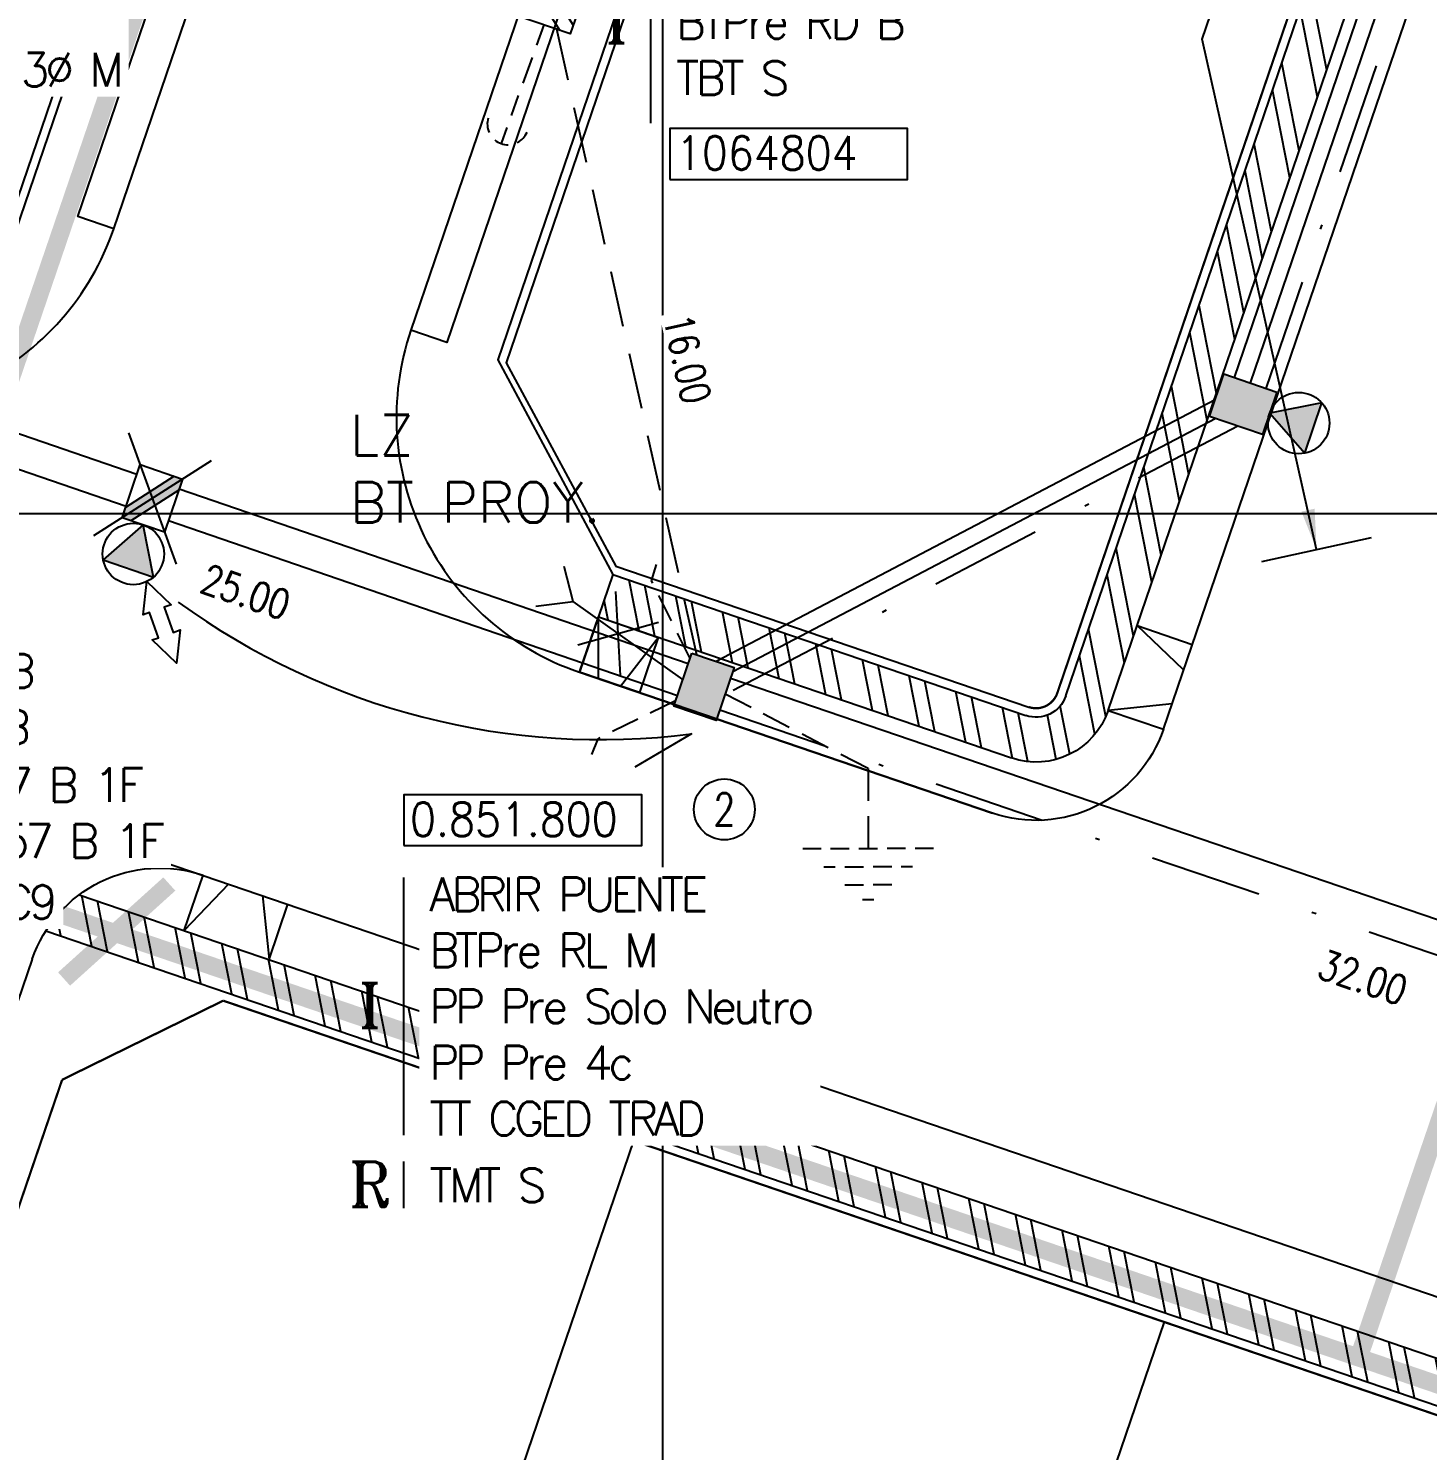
# Model space of a CAD drawing. Extents: x 0 to 336586, y 0 to 6284468.
# Drawn here: x 335385.85 to 335417.05, y 6277679.11 to 6277710.81 of the extents above; entities that cross this region are included whole.
import ezdxf
from ezdxf.enums import TextEntityAlignment as Align

# ---------------------------------------------------------------- set-up
doc = ezdxf.new("R2010")
doc.units = 0
doc.header["$LTSCALE"] = 5
for name, pattern in [('DASHDOTX2', [2, 1, -0.5, 0, -0.5]), ('DASHED', [0.75, 0.5, -0.25]), ('HIDDEN', [0.375, 0.25, -0.125])]:
    doc.linetypes.add(name, pattern=pattern)
for name, color, linetype in [('CALLES-URBANAS', 6, 'Continuous'), ('COTAS', 11, 'Continuous'), ('EQUIPOS', 240, 'Continuous'), ('EQUIPOS_E', 240, 'Continuous'), ('EQUIPOS_T', 240, 'Continuous'), ('ESTRUCTURAS', 42, 'Continuous'), ('ESTRUCTURAS_E', 42, 'Continuous'), ('ESTRUCTURAS_P', 42, 'Continuous'), ('ESTRUCTURAS_R', 42, 'Continuous'), ('GRILLA', 254, 'Continuous'), ('LAP_A_E', 100, 'Continuous'), ('LBT_A_E', 100, 'Continuous'), ('LBT_A_P', 100, 'DASHED'), ('LINEA-EDIFICACION-URBANA', 21, 'Continuous'), ('LMT_A_E', 10, 'DASHDOTX2'), ('Numero', 42, 'Continuous'), ('PLANTA', 6, 'Continuous'), ('POSTES_E', 41, 'Continuous'), ('POSTES_P', 41, 'Continuous'), ('POSTES_R', 41, 'Continuous'), ('Prosan Agua Potable P. Cañeria Existente', 5, '2xCAÑ_EXIS_1'), ('Prosan Agua Potable P. Cañeria Proyectada', 1, 'Continuous'), ('Prosan General Linea Oficial', 6, 'DASHDOTX2'), ('Prosan Pavimentación Dispositivo de Rodados Existente', 8, 'Continuous'), ('Prosan Pavimentación Dispositivo de Rodados Proyectado', 8, 'Continuous'), ('Prosan Pavimentación Vereda Existente', 8, 'Continuous'), ('Prosan Pavimentación Vereda Existente Hatch', 8, 'Continuous'), ('Prosan Pavimentación Vereda Proyectada', 8, 'Continuous'), ('servicios', 6, 'Continuous'), ('TEXTO-AP_R', 50, 'Continuous'), ('TEXTO-AP_T', 50, 'Continuous'), ('TEXTO-BT_P', 151, 'Continuous'), ('TEXTO-BT_R', 151, 'Continuous'), ('TEXTO-MT_R', 1, 'Continuous')]:
    doc.layers.add(name, color=color, linetype=linetype)
doc.styles.add('2mm', font='simplex.shx', dxfattribs={"width": 0.8, "height": 0.65})
doc.styles.add('ROMANS', font='romans.shx', dxfattribs={"height": 1})
doc.styles.add('ROMANT', font='romant.shx', dxfattribs={"height": 2})
doc.styles.get("Standard").update_dxf_attribs({"font": '', "height": 2})
doc.styles.get('Standard').set_extended_font_data('Arial Black', bold=True)
doc.linetypes.add('2xCAÑ_EXIS_1', pattern='A,1,-0.001,["/",Standard,S=0.2,R=0,X=-0.2,Y=-0.1],0', length=1.001)
doc.dimstyles.new('GRILLA X 500', dxfattribs={"dimtxt": 0.5, "dimasz": 1.8, "dimexe": 1.25, "dimexo": 0.625, "dimtad": 0, "dimdec": 0, "dimtxsty": 'ROMANS', "dimblk": 'NONE', "dimcen": 2.5, "dimse1": 1, "dimse2": 1, "dimsd1": 1, "dimsd2": 1, "dimclrd": 256, "dimclrt": 256, "dimadec": 0, "dimazin": 0, "dimtfac": 1, "dimtdec": 0, "dimtmove": 0, "dimatfit": 3, "dimldrblk": 'NONE', "dimfxlon": 1, "dimtfill": 1, "dimlwd": -1, "dimarcsym": 2})
doc.dimstyles.new('VANO 500', dxfattribs={"dimtxt": 0.65, "dimasz": 1.8, "dimexe": 0, "dimexo": 8, "dimgap": 1.2, "dimtad": 0, "dimdec": 0, "dimzin": 0, "dimdsep": 46, "dimtxsty": '2mm', "dimblk": 'NONE', "dimcen": 0, "dimse1": 1, "dimse2": 1, "dimsd1": 1, "dimsd2": 1, "dimclrd": 7, "dimclrt": 2, "dimadec": 0, "dimazin": 0, "dimtfac": 1, "dimtdec": 0, "dimtofl": 0, "dimtmove": 0, "dimatfit": 3, "dimldrblk": 'NONE', "dimfxl": 1, "dimtfill": 1, "dimtolj": 1, "dimtzin": 0, "dimlwd": 25, "dimarcsym": 0})
pattern_1 = [(101.1514259, (398815.0219, 6884201.1882), (-0.9345162955, -0.1842160236), []), (101.1514259, (398815.272, 6884201.5611), (-0.9345162955, -0.1842160236), [])]

# ---------------------------------------------------------------- blocks, each defined once
blk = doc.blocks.new('agua potable')
at = {"layer": 'Prosan Agua Potable P. Cañeria Proyectada', "color": 4, "const_width": 0.4}
blk.add_lwpolyline([(335889.656, 6282423.483), (335874.972, 6282380.47)], dxfattribs=at)
blk = doc.blocks.new('sa')
at = {"layer": 'Prosan Agua Potable P. Cañeria Existente', "const_width": 0.4}
for points in [[(21.471, -328.589), (11.213, -358.639)], [(43.369, -369.616), (-23.238, -346.879)], [(-15.31, -348.08), (-17.657, -350.198)]]:
    blk.add_lwpolyline(points, dxfattribs=at)
blk = doc.blocks.new('A$C5C7937C3')
at = {"layer": 'Prosan Pavimentación Dispositivo de Rodados Proyectado'}
for p, q in [((-0.63, 6.9, -1.98), (-3, 0, -1.98)), ((2.13, 6.9, -1.98), (4.5, 0, -1.98))]:
    blk.add_line(p, q, dxfattribs=at)
at = {"layer": 'Prosan Pavimentación Dispositivo de Rodados Proyectado', "elevation": -1.98}
blk.add_lwpolyline([(4.5, 6.9), (-3, 6.9), (-3, 0), (4.5, 0)], close=True, dxfattribs=at)
blk = doc.blocks.new('PLANTA')
at = {"layer": 'Prosan Pavimentación Dispositivo de Rodados Existente'}
h = blk.add_hatch(dxfattribs=at)
h.set_pattern_fill('ANSI32', color=256, scale=0.1, angle=56.1514, style=0)
h.set_pattern_definition(pattern_1)
edge = h.paths.add_edge_path()
edge.add_arc((335922.849, 6282351.604), 3, 354.6448, 375.6695)
edge.add_line((335925.738, 6282352.415), (335876.58, 6282369.196))
edge.add_ellipse((335878.37, 6282366.789), major_axis=(-3, 0), ratio=1, start_angle=306.6333, end_angle=327.658)
edge.add_line((335875.835, 6282368.394), (335925.836, 6282351.324))
at = {"layer": 'Prosan Pavimentación Vereda Existente Hatch'}
h = blk.add_hatch(dxfattribs=at)
h.set_pattern_fill('ANSI32', color=256, scale=0.1, angle=56.1514, style=0)
h.set_pattern_definition(pattern_1)
h.paths.add_polyline_path([(335888.478, 6282376.335), (335888.155, 6282375.388), (335897.366, 6282372.244), (335897.406, 6282372.231), (335897.446, 6282372.219), (335897.486, 6282372.208), (335897.527, 6282372.198), (335897.568, 6282372.189), (335897.608, 6282372.181), (335897.65, 6282372.174), (335897.691, 6282372.168), (335897.732, 6282372.163), (335897.774, 6282372.159), (335897.815, 6282372.156), (335897.857, 6282372.154), (335897.899, 6282372.153), (335897.941, 6282372.153), (335897.982, 6282372.154), (335898.024, 6282372.156), (335898.066, 6282372.159), (335898.107, 6282372.164), (335898.148, 6282372.169), (335898.19, 6282372.175), (335898.231, 6282372.182), (335898.272, 6282372.19), (335898.312, 6282372.2), (335898.353, 6282372.21), (335898.393, 6282372.221), (335898.433, 6282372.233), (335898.473, 6282372.247), (335898.512, 6282372.261), (335898.551, 6282372.276), (335898.589, 6282372.292), (335898.627, 6282372.309), (335898.665, 6282372.327), (335898.702, 6282372.346), (335898.739, 6282372.365), (335898.775, 6282372.386), (335898.811, 6282372.408), (335898.846, 6282372.43), (335898.881, 6282372.453), (335898.915, 6282372.477), (335898.948, 6282372.502), (335898.981, 6282372.528), (335899.013, 6282372.555), (335899.045, 6282372.582), (335899.076, 6282372.61), (335899.106, 6282372.639), (335899.135, 6282372.668), (335899.164, 6282372.699), (335899.192, 6282372.73), (335899.219, 6282372.761), (335899.245, 6282372.794), (335899.271, 6282372.827), (335899.296, 6282372.86), (335899.32, 6282372.894), (335899.343, 6282372.929), (335899.365, 6282372.964), (335899.386, 6282373), (335899.407, 6282373.037), (335899.427, 6282373.073), (335899.445, 6282373.111), (335899.463, 6282373.149), (335899.48, 6282373.187), (335899.496, 6282373.225), (335899.511, 6282373.264), (335899.525, 6282373.304), (335963.977, 6282562.106), (335963.99, 6282562.145), (335964.002, 6282562.185), (335964.013, 6282562.225), (335964.023, 6282562.266), (335964.032, 6282562.307), (335964.04, 6282562.348), (335964.047, 6282562.389), (335964.053, 6282562.43), (335964.058, 6282562.471), (335964.062, 6282562.513), (335964.065, 6282562.555), (335964.067, 6282562.596), (335964.068, 6282562.638), (335964.068, 6282562.68), (335964.066, 6282562.721), (335964.064, 6282562.763), (335964.061, 6282562.805), (335964.057, 6282562.846), (335964.052, 6282562.888), (335964.046, 6282562.929), (335964.038, 6282562.97), (335964.03, 6282563.011), (335964.021, 6282563.051), (335964.011, 6282563.092), (335963.999, 6282563.132), (335963.987, 6282563.172), (335963.974, 6282563.212), (335963.96, 6282563.251), (335963.945, 6282563.29), (335963.929, 6282563.328), (335963.912, 6282563.366), (335963.894, 6282563.404), (335963.875, 6282563.441), (335963.855, 6282563.478), (335963.835, 6282563.514), (335963.813, 6282563.55), (335963.791, 6282563.585), (335963.767, 6282563.62), (335963.743, 6282563.654), (335963.718, 6282563.687), (335963.693, 6282563.72), (335963.666, 6282563.752), (335963.639, 6282563.784), (335963.611, 6282563.815), (335963.582, 6282563.845), (335963.552, 6282563.874), (335963.522, 6282563.903), (335963.491, 6282563.931), (335963.459, 6282563.958), (335963.427, 6282563.985), (335963.394, 6282564.01), (335963.36, 6282564.035), (335963.326, 6282564.059), (335963.291, 6282564.082), (335963.256, 6282564.104), (335963.22, 6282564.126), (335963.184, 6282564.146), (335963.147, 6282564.166), (335963.11, 6282564.184), (335963.072, 6282564.202), (335963.034, 6282564.219), (335962.995, 6282564.235), (335962.956, 6282564.25), (335962.917, 6282564.264), (335953.684, 6282567.415), (335953.361, 6282566.469), (335962.594, 6282563.317), (335962.61, 6282563.311), (335962.626, 6282563.305), (335962.642, 6282563.299), (335962.658, 6282563.292), (335962.673, 6282563.285), (335962.689, 6282563.277), (335962.704, 6282563.269), (335962.719, 6282563.26), (335962.734, 6282563.252), (335962.748, 6282563.242), (335962.762, 6282563.233), (335962.777, 6282563.223), (335962.79, 6282563.213), (335962.804, 6282563.202), (335962.817, 6282563.191), (335962.83, 6282563.18), (335962.843, 6282563.169), (335962.855, 6282563.157), (335962.868, 6282563.145), (335962.88, 6282563.132), (335962.891, 6282563.12), (335962.902, 6282563.107), (335962.913, 6282563.093), (335962.924, 6282563.08), (335962.934, 6282563.066), (335962.944, 6282563.052), (335962.954, 6282563.038), (335962.963, 6282563.023), (335962.972, 6282563.009), (335962.98, 6282562.994), (335962.988, 6282562.979), (335962.996, 6282562.963), (335963.004, 6282562.948), (335963.011, 6282562.932), (335963.017, 6282562.916), (335963.023, 6282562.9), (335963.029, 6282562.884), (335963.035, 6282562.868), (335963.04, 6282562.851), (335963.044, 6282562.835), (335963.048, 6282562.818), (335963.052, 6282562.801), (335963.056, 6282562.785), (335963.059, 6282562.768), (335963.061, 6282562.751), (335963.063, 6282562.734), (335963.065, 6282562.716), (335963.066, 6282562.699), (335963.067, 6282562.682), (335963.068, 6282562.665), (335963.068, 6282562.648), (335963.067, 6282562.631), (335963.067, 6282562.613), (335963.065, 6282562.596), (335963.064, 6282562.579), (335963.062, 6282562.562), (335963.059, 6282562.545), (335963.056, 6282562.528), (335963.053, 6282562.511), (335963.049, 6282562.495), (335963.045, 6282562.478), (335963.041, 6282562.461), (335963.036, 6282562.445), (335963.03, 6282562.429), (335898.578, 6282373.627), (335898.572, 6282373.61), (335898.566, 6282373.594), (335898.56, 6282373.579), (335898.553, 6282373.563), (335898.545, 6282373.547), (335898.538, 6282373.532), (335898.53, 6282373.517), (335898.521, 6282373.502), (335898.513, 6282373.487), (335898.503, 6282373.472), (335898.494, 6282373.458), (335898.484, 6282373.444), (335898.474, 6282373.43), (335898.463, 6282373.417), (335898.452, 6282373.403), (335898.441, 6282373.39), (335898.43, 6282373.378), (335898.418, 6282373.365), (335898.406, 6282373.353), (335898.393, 6282373.341), (335898.381, 6282373.329), (335898.368, 6282373.318), (335898.354, 6282373.307), (335898.341, 6282373.297), (335898.327, 6282373.286), (335898.313, 6282373.277), (335898.299, 6282373.267), (335898.284, 6282373.258), (335898.27, 6282373.249), (335898.255, 6282373.24), (335898.24, 6282373.232), (335898.224, 6282373.224), (335898.209, 6282373.217), (335898.193, 6282373.21), (335898.177, 6282373.203), (335898.161, 6282373.197), (335898.145, 6282373.191), (335898.129, 6282373.186), (335898.112, 6282373.181), (335898.096, 6282373.176), (335898.079, 6282373.172), (335898.062, 6282373.168), (335898.045, 6282373.165), (335898.029, 6282373.162), (335898.012, 6282373.159), (335897.995, 6282373.157), (335897.977, 6282373.156), (335897.96, 6282373.154), (335897.943, 6282373.153), (335897.926, 6282373.153), (335897.909, 6282373.153), (335897.892, 6282373.153), (335897.874, 6282373.154), (335897.857, 6282373.155), (335897.84, 6282373.157), (335897.823, 6282373.159), (335897.806, 6282373.161), (335897.789, 6282373.164), (335897.772, 6282373.168), (335897.756, 6282373.171), (335897.739, 6282373.175), (335897.722, 6282373.18), (335897.706, 6282373.185), (335897.69, 6282373.19)])
at = {"layer": 'CALLES-URBANAS', "flags": 128}
for points in [[(335962.529, 6282563.128), (335953.297, 6282566.28), (335948.617, 6282564.179), (335886.103, 6282381.055), (335888.543, 6282376.524), (335897.754, 6282373.38)], [(335946.488, 6282564.906), (335883.974, 6282381.782)], [(335900.755, 6282372.884), (335932.496, 6282465.865)], [(335797.516, 6282397.56), (336109.82, 6282290.948)], [(335875.531, 6282367.758), (335843.87, 6282275.013)]]:
    blk.add_lwpolyline(points, dxfattribs=at)
for points in [[(335869.733, 6282380.304, 0.414214), (335877.349, 6282384.044), (335888.414, 6282416.457), (335885.114, 6282419.169), (335804.056, 6282446.84), (335799.786, 6282446.712), (335788.721, 6282414.299, 0.414214), (335792.461, 6282406.682), (335796.938, 6282405.154)], [(335883.974, 6282381.782, 0.414214), (335887.714, 6282374.165)]]:
    blk.add_lwpolyline(points, format="xyb", dxfattribs=at)
blk.add_lwpolyline([(335887.714, 6282374.165), (335896.946, 6282371.014)], close=True, dxfattribs=at)
at = {"layer": 'CALLES-URBANAS', "extrusion": (0, 0, -1), "flags": 128}
for points in [[(-335900.755, 6282372.884, 0.414214), (-335896.946, 6282371.014)], [(-335875.531, 6282367.758, 0.414214), (-335879.339, 6282369.628)]]:
    blk.add_lwpolyline(points, format="xyb", dxfattribs=at)
at = {"layer": 'LINEA-EDIFICACION-URBANA', "ltscale": 0.2}
blk.add_lwpolyline([(335871.413, 6282382.372), (335792.397, 6282409.346), (335790.634, 6282412.936), (335800.76, 6282442.599), (335804.35, 6282444.362), (335883.366, 6282417.388), (335885.129, 6282413.797), (335875.003, 6282384.135)], close=True, dxfattribs=at)
at = {"layer": 'LINEA-EDIFICACION-URBANA'}
for points in [[(335888.941, 6282363.708), (335882.48, 6282344.781)], [(335900.771, 6282359.67), (335868.464, 6282265.032)]]:
    blk.add_lwpolyline(points, dxfattribs=at)
at = {"layer": 'Prosan General Linea Oficial', "ltscale": 0.2, "const_width": 0.05}
for points in [[(335898.389, 6282373.691), (335930.13, 6282466.673)], [(335879.789, 6282366.833), (335876.198, 6282365.07)], [(335879.789, 6282366.833), (335921.754, 6282352.507)], [(335876.198, 6282365.07), (335844.805, 6282273.109)]]:
    blk.add_lwpolyline(points, dxfattribs=at)
at = {"layer": 'Prosan General Linea Oficial', "ltscale": 0.2, "extrusion": (0, 0, -1), "const_width": 0.05}
blk.add_lwpolyline([(-335898.389, 6282373.691, 0.414214), (-335897.754, 6282373.38)], format="xyb", dxfattribs=at)
at = {"layer": 'Prosan Pavimentación Dispositivo de Rodados Existente'}
for points in [[(335900.171, 6282375.196), (335901.401, 6282374.776)], [(335901.207, 6282374.209), (335900.171, 6282375.196)], [(335900.949, 6282373.451), (335899.525, 6282373.304)], [(335899.525, 6282373.304), (335900.755, 6282372.884)], [(335878.919, 6282368.397), (335879.339, 6282369.628)], [(335879.907, 6282369.434), (335878.919, 6282368.397)], [(335880.664, 6282369.175), (335880.812, 6282367.751)], [(335880.812, 6282367.751), (335881.232, 6282368.982)]]:
    blk.add_lwpolyline(points, dxfattribs=at)
at = {"layer": 'Prosan Pavimentación Vereda Existente'}
for points in [[(335898.578, 6282373.627), (335930.32, 6282466.608)], [(335899.525, 6282373.304), (335931.266, 6282466.285)], [(335888.478, 6282376.335), (335897.69, 6282373.19)], [(335888.155, 6282375.388), (335897.366, 6282372.244)], [(335876.58, 6282369.196), (335925.738, 6282352.415)], [(335875.835, 6282368.394), (335925.836, 6282351.324)]]:
    blk.add_lwpolyline(points, dxfattribs=at)
at = {"layer": 'Prosan Pavimentación Vereda Existente', "extrusion": (0, 0, -1)}
for radius in [0.7, 1.7]:
    blk.add_arc((-335897.916, 6282373.853), radius, 198.8486, 288.8486, dxfattribs=at)
at = {"layer": 'Prosan Pavimentación Vereda Proyectada'}
for points in [[(335954.104, 6282568.646), (335953.361, 6282566.469), (335948.428, 6282564.244), (335885.914, 6282381.12), (335888.478, 6282376.335), (335887.735, 6282374.158)], [(335946.488, 6282564.906), (335947.292, 6282564.631), (335884.778, 6282381.508), (335883.974, 6282381.782)], [(335869.733, 6282380.304), (335870.476, 6282382.48), (335871.426, 6282382.156), (335875.166, 6282383.992), (335886.723, 6282417.847)], [(335877.349, 6282384.044), (335876.545, 6282384.318), (335887.713, 6282417.033)]]:
    blk.add_lwpolyline(points, dxfattribs=at)
at = {"layer": 'Prosan Pavimentación Dispositivo de Rodados Proyectado', "xscale": -0.1883192629078695, "yscale": 0.1883192629078695, "zscale": 0.1883192629078695, "rotation": 161.1514259080774}
blk.add_blockref('A$C5C7937C3', (335888.69, 6282375.206, 0.373), dxfattribs=at)
blk = doc.blocks.new('PC-11-5_E')
at = {"layer": 'POSTES_E'}
blk.add_lwpolyline([(-1, 1.25), (1, 1.25), (1, -1.25), (-1, -1.25)], close=True, dxfattribs=at)
blk.add_solid([(-1, 1.25), (1, 1.25), (-1, -1.25), (1, -1.25)], dxfattribs=at)
blk = doc.blocks.new('LUM-150W_E')
at = {"layer": 'EQUIPOS_E', "linetype": 'Continuous'}
blk.add_hatch(color=50, dxfattribs=at).paths.add_polyline_path([(-1.184, 2.053), (0, 0.001), (1.184, 2.053)])
at = {"layer": 'EQUIPOS_E', "color": 50, "linetype": 'Continuous', "flags": 128}
blk.add_lwpolyline([(-1.184, 2.053), (0, 0.001), (1.184, 2.053)], close=True, dxfattribs=at)
at = {"layer": 'EQUIPOS_E', "color": 50, "linetype": 'Continuous'}
blk.add_circle((0, 1.369), 1.369, dxfattribs=at)
blk = doc.blocks.new('PC-9_P')
at = {"layer": 'POSTES_E'}
for p, q in [((0.608, 1.25), (-1, -0.761)), ((1, 0.728), (-0.583, -1.25))]:
    blk.add_line(p, q, dxfattribs=at)
blk.add_lwpolyline([(-1, 1.25), (1, 1.25), (1, -1.25), (-1, -1.25)], close=True, dxfattribs=at)
blk = doc.blocks.new('PC-9_R')
at = {"layer": 'POSTES_E', "ltscale": 3}
blk.add_hatch(color=256, dxfattribs=at).paths.add_polyline_path([(-1, -0.76), (-1, -1.249), (-0.583, -1.249), (1, 0.729), (1, 1.251), (0.608, 1.251)])
at = {"layer": 'POSTES_E', "color": 2}
for p, q in [((-1.946, 2.434), (1.948, -2.433)), ((1.948, 2.434), (-1.946, -2.433))]:
    blk.add_line(p, q, dxfattribs=at)
at = {"layer": 'POSTES_E'}
for p, q in [((0.608, 1.251), (-1, -0.76)), ((1, 0.729), (-0.583, -1.249))]:
    blk.add_line(p, q, dxfattribs=at)
blk.add_lwpolyline([(-1, 1.251), (1, 1.251), (1, -1.249), (-1, -1.249)], close=True, dxfattribs=at)
blk = doc.blocks.new('LUM-150W_T')
at = {"layer": 'EQUIPOS_E', "linetype": 'Continuous'}
blk.add_hatch(color=50, dxfattribs=at).paths.add_polyline_path([(1.184, -2.051), (0, 0), (-1.184, -2.051)])
at = {"layer": 'EQUIPOS_E', "color": 50, "linetype": 'Continuous', "flags": 128}
blk.add_lwpolyline([(1.184, -2.051), (0, 0), (-1.184, -2.051)], close=True, dxfattribs=at)
at = {"layer": 'EQUIPOS_E', "color": 6}
blk.add_lwpolyline([(0.975, -2.336), (2.323, -2.963), (2.065, -3.17), (2.812, -4.103), (3.07, -3.897), (3.387, -5.35), (2.038, -4.722), (2.266, -4.54), (1.519, -3.606), (1.291, -3.789), (0.975, -2.336)], dxfattribs=at)
at = {"layer": 'EQUIPOS_E', "color": 50, "linetype": 'Continuous'}
blk.add_circle((0, -1.368), 1.369, dxfattribs=at)
blk = doc.blocks.new('*D166')
at = {"layer": 'Defpoints', "color": 0, "linetype": 'HIDDEN', "ltscale": 0.25, "transparency": 16777216}
for p in [(335376.949, 6277704.368), (335400.917, 6277696.134), (335400.487, 6277694.883)]:
    blk.add_point(p, dxfattribs=at)
at = {"layer": 'COTAS', "color": 2, "linetype": 'HIDDEN', "ltscale": 0.25, "transparency": 16777216, "insert": (335390.696, 6277698.247), "char_height": 0.65, "attachment_point": 5, "rotation": 341.0398, "style": '2mm', "bg_fill": 3, "box_fill_scale": 1.1, "bg_fill_color": 256, "bg_fill_true_color": 13158600, "bg_fill_transparency": 0}
blk.add_mtext('\\A1;25.00', dxfattribs=at)
blk = doc.blocks.new('_None')
blk = doc.blocks.new('*D167')
at = {"layer": 'Defpoints', "color": 0, "linetype": 'HIDDEN', "ltscale": 0.25, "transparency": 16777216}
for p in [(335398.709, 6277711.635), (335397.506, 6277711.366), (335400.917, 6277696.134)]:
    blk.add_point(p, dxfattribs=at)
at = {"layer": 'COTAS', "color": 2, "linetype": 'HIDDEN', "ltscale": 0.25, "transparency": 16777216, "insert": (335400.544, 6277703.444), "char_height": 0.65, "attachment_point": 5, "rotation": 282.6243, "style": '2mm', "bg_fill": 3, "box_fill_scale": 1.1, "bg_fill_color": 256, "bg_fill_true_color": 13158600, "bg_fill_transparency": 0}
blk.add_mtext('\\A1;16.00', dxfattribs=at)
blk = doc.blocks.new('*U127')
at = {"layer": 'ESTRUCTURAS_E', "ltscale": 3}
for p, q in [((0, 0), (1.278, -0.003)), ((2.061, -0.005), (3.686, -0.008)), ((4.47, -0.01), (5.725, -0.013)), ((6.477, -0.014), (7.5, -0.017))]:
    blk.add_line(p, q, dxfattribs=at)
for centre, radius, start, end in [((6.271, -0.02), 1.229, 46.25957, 86.67112), ((6.27, -0.02), 1.23, 339.95922, 20.34765), ((6.271, -0.02), 1.229, 273.07476, 313.48632)]:
    blk.add_arc(centre, radius, start, end, dxfattribs=at)
blk = doc.blocks.new('n-emp-1')
blk.add_circle((0, 0), 1.698)
at = {"style": 'ROMANS', "width": 0.8}
blk.add_attdef('N', text='', height=1.8, dxfattribs=at).set_placement((0, 0), align=Align.MIDDLE)
blk = doc.blocks.new('*D407')
at = {"layer": 'Defpoints', "color": 0, "linetype": 'HIDDEN', "ltscale": 0.25, "transparency": 16777216}
for p in [(335400.917, 6277696.134), (335431.195, 6277685.798), (335430.747, 6277684.484)]:
    blk.add_point(p, dxfattribs=at)
at = {"layer": 'COTAS', "color": 2, "linetype": 'HIDDEN', "ltscale": 0.25, "transparency": 16777216, "insert": (335415.608, 6277689.652), "char_height": 0.65, "attachment_point": 5, "rotation": 341.1514, "style": '2mm', "bg_fill": 3, "box_fill_scale": 1.1, "bg_fill_color": 256, "bg_fill_true_color": 13158600, "bg_fill_transparency": 0}
blk.add_mtext('\\A1;32.00', dxfattribs=at)
blk = doc.blocks.new('TMT-S_R')
at = {"layer": 'ESTRUCTURAS_E', "ltscale": 5}
blk.add_line((0, 0), (8.01, 0), dxfattribs=at)
blk.add_lwpolyline([(9.649, 1.522), (8.01, 0), (9.649, -1.371)], dxfattribs=at)
at = {"layer": 'POSTES_E', "color": 2}
for p, q in [((6.274, 1.947), (3.159, -1.947)), ((3.159, 1.947), (6.274, -1.947))]:
    blk.add_line(p, q, dxfattribs=at)
blk = doc.blocks.new('LZ-P')
at = {"layer": 'ESTRUCTURAS', "linetype": 'DASHED', "ltscale": 0.5}
for points in [[(-1, 0), (-3.72, 2.741), (-4.48, 2.774)], [(1, 0), (3.72, 2.741), (4.48, 2.774)]]:
    blk.add_lwpolyline(points, dxfattribs=at)
blk = doc.blocks.new('TT-S_P')
at = {"layer": 'ESTRUCTURAS_E', "ltscale": 3}
for p, q in [((1.657, -0.864), (0, 0)), ((4.069, -2.122), (2.412, -1.258)), ((6.571, -3.426), (4.913, -2.562)), ((9.106, -4.748), (7.369, -3.842)), ((9.106, -4.748), (9.106, -6.8)), ((9.106, -7.785), (9.106, -9.838)), ((4.937, -9.838), (6.116, -9.838)), ((6.714, -9.838), (7.892, -9.838)), ((8.517, -9.838), (9.695, -9.838)), ((11.498, -9.838), (10.32, -9.838)), ((13.275, -9.838), (12.096, -9.838)), ((6.288, -11.006), (7.004, -11.006)), ((7.628, -11.006), (8.807, -11.006)), ((10.61, -11.006), (9.431, -11.006)), ((11.924, -11.006), (11.207, -11.006)), ((7.628, -12.145), (8.807, -12.145)), ((10.61, -12.145), (9.431, -12.145)), ((9.468, -13.102), (8.744, -13.102))]:
    blk.add_line(p, q, dxfattribs=at)
blk = doc.blocks.new('*U417')
at = {"layer": 'GRILLA', "lineweight": -3}
for points in [[(400, 50), (400, 150)], [(350, 100), (450, 100)]]:
    blk.add_lwpolyline(points, dxfattribs=at)
blk = doc.blocks.new('COTA-500')
at = {"layer": 'COTAS', "color": 11}
blk.add_line((0.007, 1.25), (-0.007, -1.25), dxfattribs=at)
blk.add_solid([(0.899, -0.155), (0.901, 0.145), (0, 0)], dxfattribs=at)
blk = doc.blocks.new('*D440')
at = {"layer": 'Defpoints', "color": 0, "ltscale": 0.5, "transparency": 16777216}
for p in [(335402.35, 6277986.733), (335398.598, 6277900), (0, 0)]:
    blk.add_point(p, dxfattribs=at)
at = {"layer": 'GRILLA', "ltscale": 0.5, "transparency": 16777216, "insert": (335402.35, 6277991.144), "char_height": 1, "attachment_point": 5, "rotation": 90, "style": 'ROMANS', "bg_fill": 3, "box_fill_scale": 1.1, "bg_fill_color": 256, "bg_fill_true_color": 13158600, "bg_fill_transparency": 0}
blk.add_mtext('X-335399', dxfattribs=at)

msp = doc.modelspace()

# ---------------------------------------------------------------- linework, layer by layer
at = {"layer": 'COTAS', "ltscale": 0.5}
msp.add_lwpolyline([(335414.579, 6277699.194), (335412.03, 6277710.572), (335420.462, 6277735.22), (335430.221, 6277763.809), (335439.978, 6277792.389), (335449.42, 6277820.039), (335459.044, 6277848.474), (335467.587, 6277873.716), (335474.273, 6277880.258)], dxfattribs=at)
at = {"layer": 'LAP_A_E', "ltscale": 0.5}
for points in [[(335412.748, 6277703.031), (335425.027, 6277738.992)], [(335377.543, 6277704.561), (335388.271, 6277700.875)], [(335412.313, 6277702.53), (335401.191, 6277696.701)], [(335389.216, 6277700.55), (335400.565, 6277696.651)]]:
    msp.add_lwpolyline(points, dxfattribs=at)
at = {"layer": 'LBT_A_E', "ltscale": 0.5}
for points in [[(335413.102, 6277702.91), (335425.382, 6277738.871)], [(335377.301, 6277703.851), (335388.028, 6277700.165)], [(335412.331, 6277702.116), (335401.561, 6277696.471)], [(335388.974, 6277699.84), (335400.323, 6277695.942)], [(335401.511, 6277696.327), (335430.843, 6277686.314)]]:
    msp.add_lwpolyline(points, dxfattribs=at)
at = {"layer": 'LBT_A_P', "ltscale": 0.5}
msp.add_lwpolyline([(335400.757, 6277696.849), (335397.634, 6277710.794)], dxfattribs=at)
at = {"layer": 'LMT_A_E', "ltscale": 0.5}
for points in [[(335413.457, 6277702.788), (335425.737, 6277738.75)], [(335412.82, 6277701.949), (335401.091, 6277695.802)], [(335401.269, 6277695.618), (335430.601, 6277685.604)]]:
    msp.add_lwpolyline(points, dxfattribs=at)
at = {"layer": 'Numero'}
msp.add_lwpolyline([(335394.223, 6277692.593), (335399.528, 6277692.593), (335399.528, 6277693.726), (335394.223, 6277693.726)], close=True, dxfattribs=at)
at = {"layer": 'TEXTO-BT_P', "ltscale": 0.5}
msp.add_lwpolyline([(335394.219, 6277691.885), (335394.219, 6277686.135)], dxfattribs=at)
at = {"layer": 'TEXTO-MT_R', "ltscale": 0.5}
msp.add_lwpolyline([(335394.219, 6277685.551), (335394.219, 6277684.511)], dxfattribs=at)

# ---------------------------------------------------------------- block references
at = {"layer": 'COTAS', "rotation": 102.6242724872578}
msp.add_blockref('COTA-500', (335414.579, 6277699.194), dxfattribs=at)
at = {"layer": 'EQUIPOS_E', "ltscale": 5, "xscale": 0.4999999999999998, "yscale": 0.4999999999999998, "zscale": 0.4999999999999998, "rotation": 251.1514259150348}
msp.add_blockref('LUM-150W_E', (335413.532, 6277702.235), dxfattribs=at)
at = {"layer": 'EQUIPOS_T', "ltscale": 5, "xscale": 0.5, "yscale": 0.5, "zscale": 0.5, "rotation": 341.1538251118426}
msp.add_blockref('LUM-150W_T', (335388.412, 6277699.743), dxfattribs=at)
at = {"layer": 'ESTRUCTURAS', "xscale": 0.4000000000014552, "yscale": 0.4000000000014552, "zscale": 0.4000000000014552}
msp.add_blockref('n-emp-1', (335401.371, 6277693.4), dxfattribs=at).add_auto_attribs({'N': '2'})
at = {"layer": 'GRILLA', "lineweight": -3}
msp.add_blockref('*U417', (335000, 6277600), dxfattribs=at)
at = {"layer": 'PLANTA'}
msp.add_blockref('PLANTA', (-489.594, -4677.697), dxfattribs=at)
at = {"layer": 'POSTES_E', "ltscale": 5, "xscale": 0.5, "yscale": 0.5, "zscale": 0.5}
for p, rotation in [((335412.941, 6277702.436), 251.1514259150348), ((335400.917, 6277696.134), 341.1514259076076)]:
    msp.add_blockref('PC-11-5_E', p, dxfattribs=dict(at, rotation=rotation))
at = {"layer": 'POSTES_P', "ltscale": 5, "xscale": 0.5, "yscale": 0.5, "zscale": 0.5, "rotation": 71.15142590943871}
msp.add_blockref('PC-9_P', (335397.506, 6277711.366), dxfattribs=at)
at = {"layer": 'POSTES_R', "ltscale": 5, "xscale": 0.4999999999999999, "yscale": 0.4999999999999999, "zscale": 0.4999999999999999, "rotation": 341.1538251619949}
msp.add_blockref('PC-9_R', (335388.614, 6277700.334), dxfattribs=at)
at = {"layer": 'servicios'}
for name, p in [('sa', (335404.304, 6278039.817)), ('agua potable', (-489.594, -4677.697))]:
    msp.add_blockref(name, p, dxfattribs=at)

# ---------------------------------------------------------------- texts
at = {"layer": 'Numero', "style": 'ROMANS', "width": 0.9}
msp.add_text('0.851.800', height=0.75, dxfattribs=at).set_placement((335394.363, 6277692.807))
at = {"layer": 'TEXTO-BT_P', "ltscale": 0.5, "style": 'ROMANT'}
msp.add_text('I', height=1, dxfattribs=at).set_placement((335393.464, 6277689.03), align=Align.MIDDLE_CENTER)
at = {"layer": 'TEXTO-MT_R', "ltscale": 0.5, "style": 'ROMANT'}
msp.add_text('R', height=1, dxfattribs=at).set_placement((335393.464, 6277685.043), align=Align.MIDDLE_CENTER)

# ---------------------------------------------------------------- next in the draw order: texts
at = {"layer": 'TEXTO-BT_P', "ltscale": 0.5, "insert": (335378.002, 6277710.519), "char_height": 0.75, "attachment_point": 4, "style": 'ROMANS', "bg_fill": 3, "box_fill_scale": 1.3, "bg_fill_color": 256, "bg_fill_transparency": 0}
msp.add_mtext('{\\T0.8;BTPre P M\\PBTPre CAntihurto 3Ø M}', dxfattribs=at)
at = {"layer": 'TEXTO-MT_R', "ltscale": 0.5, "insert": (335394.793, 6277685.02), "char_height": 0.75, "attachment_point": 4, "style": 'ROMANS', "bg_fill": 3, "box_fill_scale": 1.3, "bg_fill_color": 256, "bg_fill_transparency": 0}
msp.add_mtext('{\\T0.8;TMT S}', dxfattribs=at)

# ---------------------------------------------------------------- next in the draw order: dimensions: what is measured, and where the dimension line sits
at = {"layer": 'COTAS', "linetype": 'HIDDEN', "ltscale": 0.25}
dim = msp.add_linear_dim(base=(335400.487, 6277694.883), p1=(335376.949, 6277704.368), p2=(335400.917, 6277696.134), angle=341.0398, dimstyle='VANO 500', override={"dimpost": '.00', "dimsah": 1}, dxfattribs=at)
dim.commit()
dim.dimension.update_dxf_attribs({"geometry": '*D166', "text_midpoint": (335390.696, 6277698.247), "dimtype": 161})

# ---------------------------------------------------------------- next in the draw order: texts
at = {"layer": 'TEXTO-BT_R', "ltscale": 0.5, "insert": (335380.886, 6277696.486), "char_height": 0.75, "attachment_point": 4, "style": 'ROMANS', "bg_fill": 3, "box_fill_scale": 1.3, "bg_fill_color": 256, "bg_fill_transparency": 0}
msp.add_mtext('{\\T0.8;PC-9,00\\PBTPre RD B \\PBTPre RL B}', dxfattribs=at)

# ---------------------------------------------------------------- next in the draw order: dimensions: what is measured, and where the dimension line sits
at = {"layer": 'COTAS', "linetype": 'HIDDEN', "ltscale": 0.25}
dim = msp.add_linear_dim(base=(335398.709, 6277711.635), p1=(335400.917, 6277696.134), p2=(335397.506, 6277711.366), angle=102.6243, dimstyle='VANO 500', override={"dimpost": '.00', "dimsah": 1}, dxfattribs=at)
dim.commit()
dim.dimension.update_dxf_attribs({"geometry": '*D167', "text_midpoint": (335400.544, 6277703.444), "dimtype": 161})

# ---------------------------------------------------------------- next in the draw order: linework, layer by layer
at = {"layer": 'EQUIPOS', "ltscale": 0.5}
msp.add_lwpolyline([(335389.194, 6277698.025, 0.190952), (335400.638, 6277695.083), (335399.377, 6277694.343)], format="xyb", dxfattribs=at)
at = {"layer": 'TEXTO-BT_P', "ltscale": 0.5}
msp.add_lwpolyline([(335399.721, 6277713.205), (335399.721, 6277708.7)], dxfattribs=at)

# ---------------------------------------------------------------- next in the draw order: block references
at = {"layer": 'ESTRUCTURAS_P', "ltscale": 5, "xscale": 0.375, "yscale": 0.375, "zscale": 0.375, "rotation": 250.3422540017228}
msp.add_blockref('*U127', (335397.344, 6277710.893), dxfattribs=at)

# ---------------------------------------------------------------- next in the draw order: texts
at = {"layer": 'LBT_A_P', "insert": (335393.021, 6277699.795), "char_height": 0.9, "attachment_point": 7, "style": 'ROMANS'}
msp.add_mtext('LZ\\PBT PROY.', dxfattribs=at)
at = {"layer": 'TEXTO-AP_R', "ltscale": 0.5, "insert": (335380.886, 6277693.319), "char_height": 0.75, "attachment_point": 4, "style": 'ROMANS', "bg_fill": 3, "box_fill_scale": 1.3, "bg_fill_color": 256, "bg_fill_transparency": 0}
msp.add_mtext('{\\T0.8;BTPre P 57 B 1F\\PBTPre RL 57 B 1F}', dxfattribs=at)
at = {"layer": 'TEXTO-BT_P', "ltscale": 0.5, "style": 'ROMANT'}
msp.add_text('I', height=1, dxfattribs=at).set_placement((335398.965, 6277710.982), align=Align.MIDDLE_CENTER)
at = {"layer": 'TEXTO-BT_P', "ltscale": 0.5, "insert": (335400.294, 6277710.959), "char_height": 0.75, "attachment_point": 4, "style": 'ROMANS', "bg_fill": 3, "box_fill_scale": 1.3, "bg_fill_color": 256, "bg_fill_transparency": 0}
msp.add_mtext('{\\T0.8;PC-9,00\\PBTPre RD B\\PTBT S}', dxfattribs=at)

# ---------------------------------------------------------------- next in the draw order: dimensions: what is measured, and where the dimension line sits
at = {"layer": 'COTAS', "linetype": 'HIDDEN', "ltscale": 0.25}
dim = msp.add_aligned_dim(p1=(335400.917, 6277696.134), p2=(335431.195, 6277685.798), distance=-1.389, dimstyle='VANO 500', override={"dimpost": '.00', "dimsah": 1}, dxfattribs=at)
dim.commit()
dim.dimension.update_dxf_attribs({"geometry": '*D407', "text_midpoint": (335415.608, 6277689.652)})

# ---------------------------------------------------------------- next in the draw order: block references
at = {"layer": 'ESTRUCTURAS_P', "xscale": 0.5, "yscale": 0.5, "zscale": 0.5, "rotation": 71.15142589877256}
msp.add_blockref('LZ-P', (335400.444, 6277696.295), dxfattribs=at)
at = {"layer": 'ESTRUCTURAS_R', "ltscale": 5, "xscale": 0.375, "yscale": 0.375, "zscale": 0.375, "rotation": 144.53180146703}
msp.add_blockref('TMT-S_R', (335400.444, 6277696.296), dxfattribs=at)

# ---------------------------------------------------------------- next in the draw order: texts
at = {"layer": 'TEXTO-AP_T', "ltscale": 0.5, "insert": (335380.886, 6277691.222), "char_height": 0.75, "attachment_point": 4, "style": 'ROMANS', "bg_fill": 3, "box_fill_scale": 1.3, "bg_fill_color": 256, "bg_fill_transparency": 0}
msp.add_mtext('{\\T0.8;BR 1,5" PC9}', dxfattribs=at)
at = {"layer": 'TEXTO-BT_P', "ltscale": 0.5, "insert": (335394.793, 6277689.007), "char_height": 0.75, "attachment_point": 4, "style": 'ROMANS', "bg_fill": 3, "box_fill_scale": 1.3, "bg_fill_color": 256, "bg_fill_transparency": 0}
msp.add_mtext('{\\T0.8;ABRIR PUENTE\\PBTPre RL M\\PPP Pre Solo Neutro\\PPP Pre 4c\\PTT CGED TRAD}', dxfattribs=at)

# ---------------------------------------------------------------- next in the draw order: block references
at = {"layer": 'ESTRUCTURAS_P', "ltscale": 5, "xscale": 0.35, "yscale": 0.35, "zscale": 0.35}
msp.add_blockref('TT-S_P', (335401.39, 6277695.972), dxfattribs=at)

# ---------------------------------------------------------------- next in the draw order: dimensions: what is measured, and where the dimension line sits
at = {"layer": 'GRILLA', "ltscale": 0.5}
dim = msp.add_ordinate_dim(feature_location=(335398.598, 6277900), offset=(3.752, 86.733), dtype=1, origin=(0, 0), dimstyle='GRILLA X 500', override={"dimpost": 'X-<>', "dimsah": 1}, dxfattribs=at)
dim.commit()
dim.dimension.update_dxf_attribs({"geometry": '*D440', "text_midpoint": (335402.35, 6277991.144)})

# ---------------------------------------------------------------- next in the draw order: linework, layer by layer
at = {"layer": 'Numero'}
msp.add_lwpolyline([(335400.152, 6277707.448), (335405.457, 6277707.448), (335405.457, 6277708.581), (335400.152, 6277708.581)], close=True, dxfattribs=at)

# ---------------------------------------------------------------- next in the draw order: texts
at = {"layer": 'Numero', "style": 'ROMANS', "width": 0.9}
msp.add_text('1064804', height=0.75, dxfattribs=at).set_placement((335400.292, 6277707.661))

doc.saveas('drawing.dxf')
